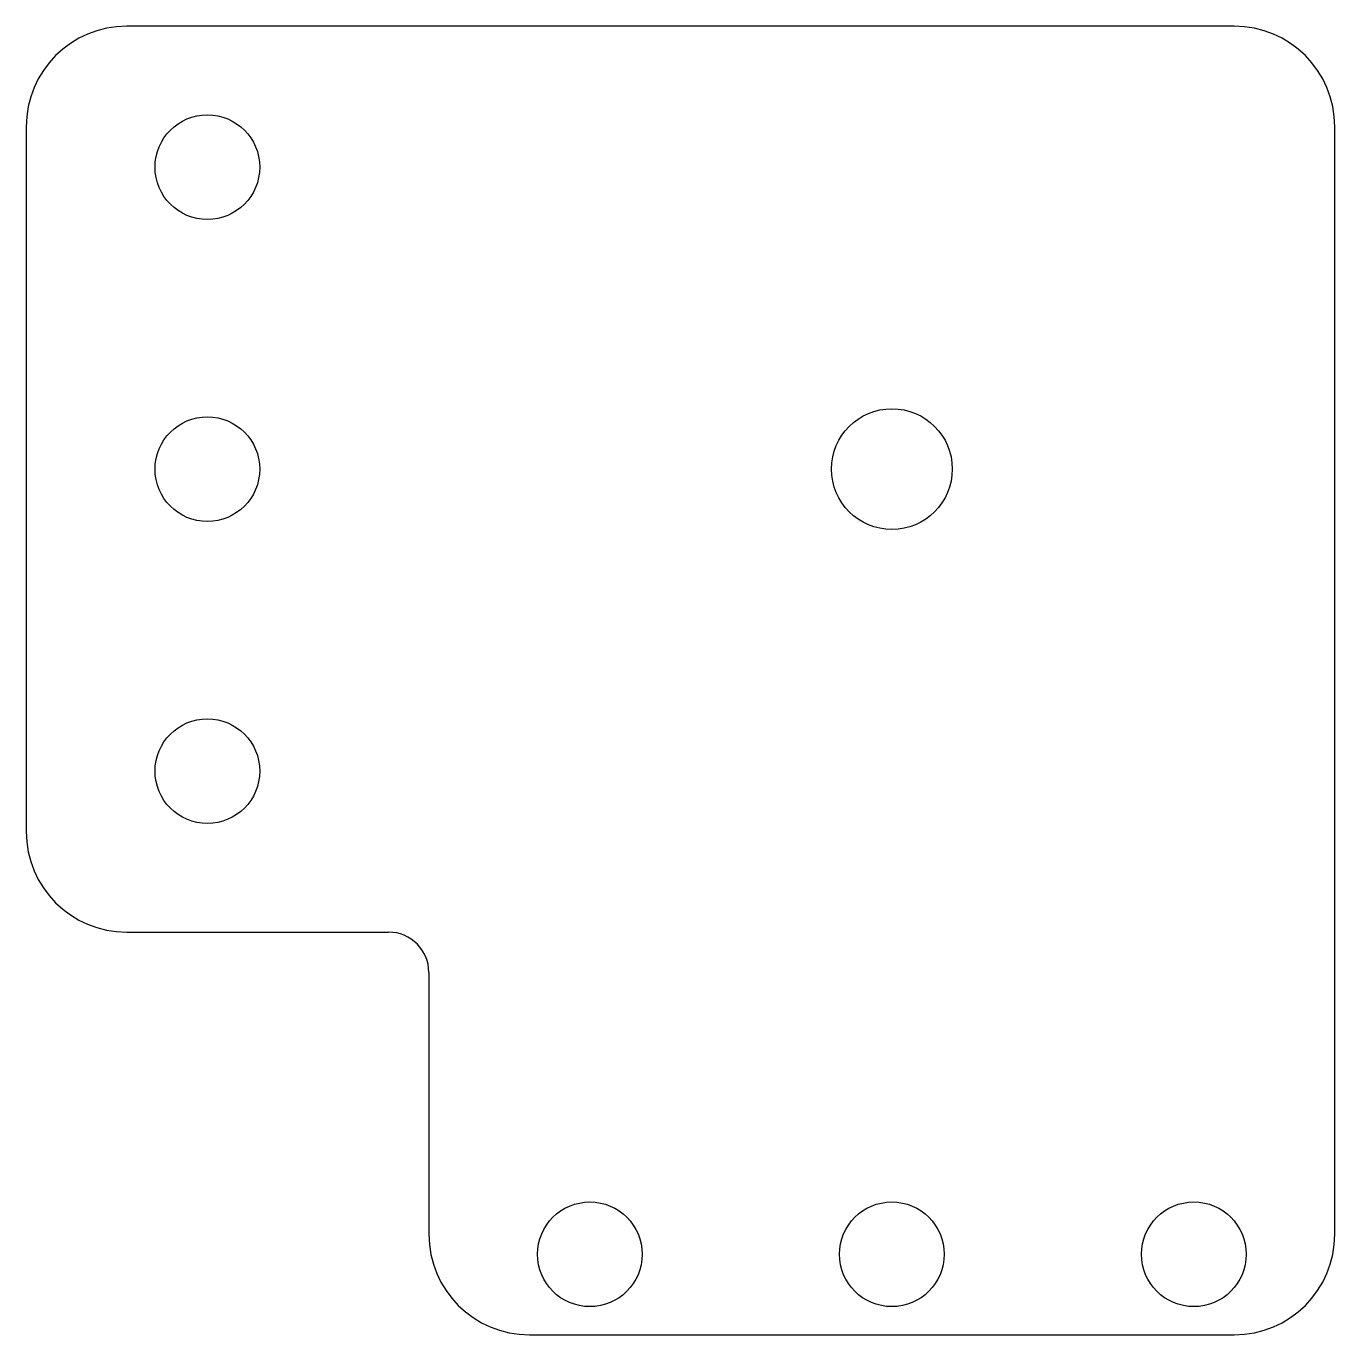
# Model space of a CAD drawing. Header units: millimetres. Extents: x 0 to 65, y 5 to 70.
import ezdxf

# ---------------------------------------------------------------- set-up
doc = ezdxf.new("R2010")
doc.units = ezdxf.units.MM

msp = doc.modelspace()

# ---------------------------------------------------------------- linework, layer by layer
at = {"color": 7, "linetype": 'Continuous', "lineweight": 25}
for p, q in [((60, 70), (5, 70)), ((0, 65), (0, 30)), ((65, 10), (65, 65)), ((5, 25), (18, 25)), ((20, 23), (20, 10)), ((25, 5), (60, 5))]:
    msp.add_line(p, q, dxfattribs=at)
for centre, radius in [((9, 63), 2.6), ((43, 48), 3), ((9, 48), 2.6), ((9, 33), 2.6), ((28, 9), 2.6), ((43, 9), 2.6), ((58, 9), 2.6)]:
    msp.add_circle(centre, radius, dxfattribs=at)
for centre, radius, start, end in [((5, 65), 5, 90, 180), ((60, 65), 5, 0, 90), ((5, 30), 5, 180, 270), ((18, 23), 2, 0, 90), ((25, 10), 5, 180, 270), ((60, 10), 5, 270, 0)]:
    msp.add_arc(centre, radius, start, end, dxfattribs=at)

doc.saveas('drawing.dxf')
